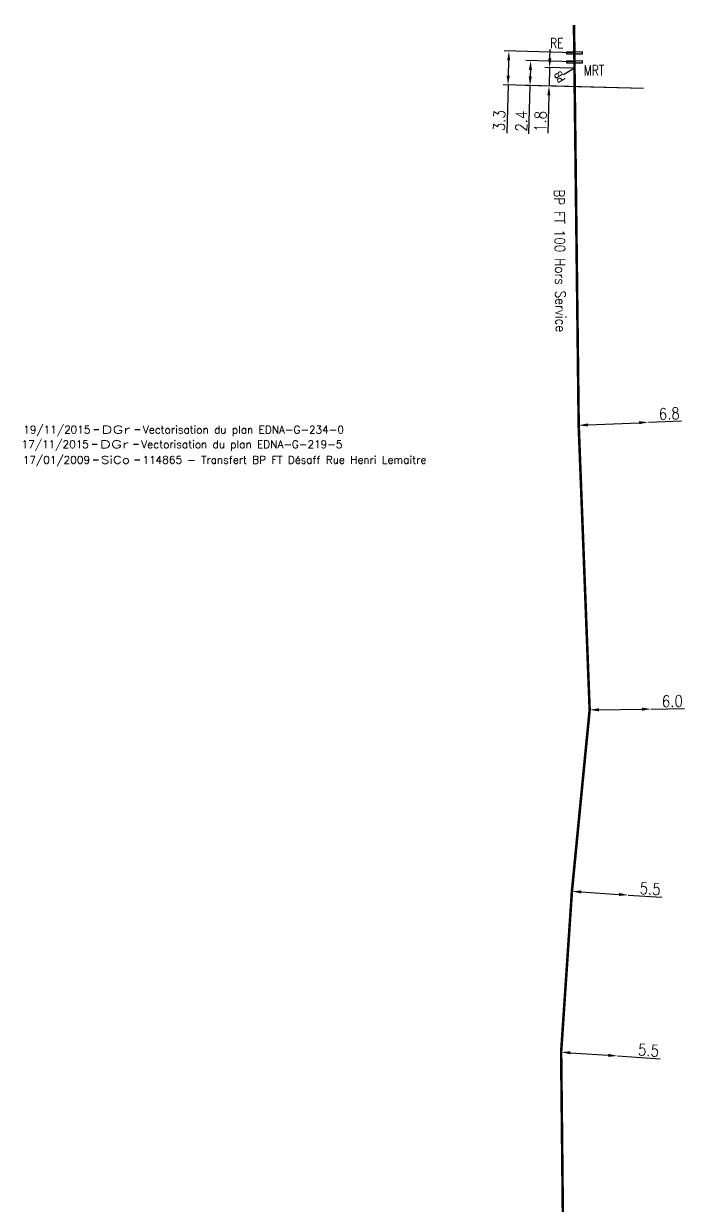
# Model space of a CAD drawing. Header units: millimetres. Extents: x 184000 to 185000, y 128000 to 129000.
# Drawn here: x 184898.1 to 184962.5, y 128188.3 to 128303.6 of the extents above; entities that cross this region are included whole.
import ezdxf
from ezdxf.enums import TextEntityAlignment as Align

# ---------------------------------------------------------------- set-up
doc = ezdxf.new("R2010")
doc.units = ezdxf.units.MM
doc.header["$PDMODE"] = 34
doc.layers.get('0').update_dxf_attribs({"linetype": 'CONTINUOUS'})
doc.layers.get('DEFPOINTS').update_dxf_attribs({"linetype": 'CONTINUOUS'})
doc.layers.add('L_908', color=5, linetype='CONTINUOUS')
doc.layers.add('L_910', color=7, linetype='CONTINUOUS', plot=False)
doc.styles.add('G_ROMANS', font='ROMANS.SHX', dxfattribs={"width": 0.75})
doc.styles.get("Standard").update_dxf_attribs({"font": 'romans.shx', "width": 0.85})
doc.linetypes.add('BP_HS', pattern='A,2,-1,["G",Standard,S=0.85,R=0,X=-0.27,Y=-0.4],-1', length=4)
doc.dimstyles.get("Standard").update_dxf_attribs({"dimtxt": 1.5, "dimasz": 1.2, "dimexe": 0.625, "dimexo": 0.625, "dimgap": 0.25, "dimtad": 1, "dimdec": 1, "dimzin": 0, "dimdsep": 46, "dimtxsty": 'Standard', "dimcen": -0.5, "dimadec": 0, "dimazin": 0, "dimtfac": 1, "dimtdec": 1, "dimtmove": 0, "dimatfit": 3, "dimfxl": 0, "dimtolj": 1, "dimtzin": 0, "dimarcsym": 0})

# ---------------------------------------------------------------- blocks, each defined once
blk = doc.blocks.new('L_340_13')
at = {"color": 0, "linetype": 'Continuous', "flags": 128}
blk.add_lwpolyline([(0, 0), (0, 1.25)], dxfattribs=at)
at = {"color": 0, "linetype": 'Continuous', "style": 'G_ROMANS', "width": 0.75}
blk.add_text('PB', height=0.75, dxfattribs=at).set_placement((0, 1.66), align=Align.MIDDLE)
at = {"color": 0, "linetype": 'Continuous', "width": 0.75, "flags": 3}
for tag, p in [('DEF_LEG', (0, -10)), ('DEF_COUP', (0, -12.5)), ('DEF_TYPE', (0, -15))]:
    blk.add_attdef(tag, text='', height=1.2, dxfattribs=at).set_placement(p, align=Align.MIDDLE)
blk = doc.blocks.new('GIS_MODF')
at = {"color": 0, "linetype": 'Continuous', "flags": 128}
for points in [[(-2.26, -0.01), (-1.76, -0.01)], [(1.76, -0.01), (2.26, -0.01)]]:
    blk.add_lwpolyline(points, dxfattribs=at)
at = {"color": 0, "linetype": 'Continuous'}
blk.add_attdef('DATE', text='', height=0.75, dxfattribs=at).set_placement((-2.58, -0.39), align=Align.RIGHT)
at = {"color": 0, "linetype": 'Continuous', "width": 3.590909}
blk.add_attdef('USER', text='', height=0.75, dxfattribs=at).set_placement((-1.52, -0.39), (1.31, -0.39), align=Align.FIT)
at = {"color": 0, "linetype": 'Continuous'}
blk.add_attdef('DESC', (2.53, -0.39), '', height=0.75, dxfattribs=at)
blk = doc.blocks.new('*D10')
at = {"layer": 'DEFPOINTS', "color": 0, "linetype": 'Continuous', "transparency": 16777216}
for p in [(184951.54, 128218.95), (184957.03, 128218.59), (184957.03, 128218.59)]:
    blk.add_point(p, dxfattribs=at)
at = {"layer": 'L_908', "color": 0, "linetype": 'Continuous', "lineweight": -2, "transparency": 16777216}
for p, q in [((184952.44, 128218.89), (184956.13, 128218.65)), ((184957.03, 128218.59), (184960.3, 128218.38))]:
    blk.add_line(p, q, dxfattribs=at)
at = {"layer": 'L_908', "color": 0, "linetype": 'Continuous', "transparency": 16777216}
for points in [[(184952.45, 128219.04), (184952.43, 128218.74), (184951.54, 128218.95)], [(184956.14, 128218.8), (184956.13, 128218.5), (184957.03, 128218.59)]]:
    blk.add_solid(points, dxfattribs=at)
at = {"layer": 'L_908', "color": 0, "linetype": 'Continuous', "transparency": 16777216, "insert": (184959.17, 128219.2), "char_height": 1.125, "attachment_point": 5, "rotation": 356.2475}
blk.add_mtext('\\A1;5.5', dxfattribs=at)
blk = doc.blocks.new('*D13')
at = {"layer": 'DEFPOINTS', "color": 0, "linetype": 'Continuous', "transparency": 16777216}
for p in [(184953.27, 128236.65), (184959.27, 128236.73), (184959.27, 128236.73)]:
    blk.add_point(p, dxfattribs=at)
at = {"layer": 'L_908', "color": 0, "linetype": 'Continuous', "lineweight": -2, "transparency": 16777216}
for p, q in [((184954.17, 128236.66), (184958.37, 128236.72)), ((184959.27, 128236.73), (184962.5, 128236.77))]:
    blk.add_line(p, q, dxfattribs=at)
at = {"layer": 'L_908', "color": 0, "linetype": 'Continuous', "transparency": 16777216}
for points in [[(184954.17, 128236.81), (184954.17, 128236.51), (184953.27, 128236.65)], [(184958.37, 128236.87), (184958.37, 128236.57), (184959.27, 128236.73)]]:
    blk.add_solid(points, dxfattribs=at)
at = {"layer": 'L_908', "color": 0, "linetype": 'Continuous', "transparency": 16777216, "insert": (184961.33, 128237.5), "char_height": 1.125, "attachment_point": 5, "rotation": 0.7096}
blk.add_mtext('\\A1;6.0', dxfattribs=at)
blk = doc.blocks.new('*D14')
at = {"layer": 'DEFPOINTS', "color": 0, "linetype": 'Continuous', "transparency": 16777216}
for p in [(184952.2, 128264.4), (184958.99, 128264.7), (184958.99, 128264.7)]:
    blk.add_point(p, dxfattribs=at)
at = {"layer": 'L_908', "color": 0, "linetype": 'Continuous', "lineweight": -2, "transparency": 16777216}
for p, q in [((184953.1, 128264.44), (184958.1, 128264.66)), ((184958.99, 128264.7), (184962.22, 128264.84))]:
    blk.add_line(p, q, dxfattribs=at)
at = {"layer": 'L_908', "color": 0, "linetype": 'Continuous', "transparency": 16777216}
for points in [[(184953.09, 128264.59), (184953.11, 128264.29), (184952.2, 128264.4)], [(184958.09, 128264.81), (184958.1, 128264.51), (184958.99, 128264.7)]]:
    blk.add_solid(points, dxfattribs=at)
at = {"layer": 'L_908', "color": 0, "linetype": 'Continuous', "transparency": 16777216, "insert": (184961.03, 128265.54), "char_height": 1.125, "attachment_point": 5, "rotation": 2.551}
blk.add_mtext('\\A1;6.8', dxfattribs=at)
blk = doc.blocks.new('*D15')
at = {"layer": 'DEFPOINTS', "color": 0, "linetype": 'Continuous', "transparency": 16777216}
for p in [(184951.79, 128299.22), (184949.31, 128297.49), (184958.51, 128297.24)]:
    blk.add_point(p, dxfattribs=at)
at = {"layer": 'L_908', "color": 0, "linetype": 'Continuous', "lineweight": -2, "transparency": 16777216}
for p, q in [((184949.39, 128300.19), (184949.41, 128301.09)), ((184951.79, 128299.22), (184948.89, 128299.3)), ((184949.36, 128299.29), (184949.31, 128297.49)), ((184958.51, 128297.24), (184948.85, 128297.5)), ((184949.29, 128296.59), (184949.19, 128292.9))]:
    blk.add_line(p, q, dxfattribs=at)
at = {"layer": 'L_908', "color": 0, "linetype": 'Continuous', "transparency": 16777216}
for points in [[(184949.24, 128300.19), (184949.54, 128300.18), (184949.36, 128299.29)], [(184949.14, 128296.59), (184949.44, 128296.58), (184949.31, 128297.49)]]:
    blk.add_solid(points, dxfattribs=at)
at = {"layer": 'L_908', "color": 0, "linetype": 'Continuous', "transparency": 16777216, "insert": (184948.47, 128294.04), "char_height": 1.125, "attachment_point": 5, "rotation": 88.4321}
blk.add_mtext('\\A1;1.8', dxfattribs=at)
blk = doc.blocks.new('*D16')
at = {"layer": 'DEFPOINTS', "color": 0, "linetype": 'Continuous', "transparency": 16777216}
for p in [(184951.79, 128299.85), (184947.45, 128297.54), (184958.51, 128297.24)]:
    blk.add_point(p, dxfattribs=at)
at = {"layer": 'L_908', "color": 0, "linetype": 'Continuous', "lineweight": -2, "transparency": 16777216}
for p, q in [((184951.79, 128299.85), (184947.05, 128299.98)), ((184947.49, 128299.06), (184947.48, 128298.44)), ((184958.51, 128297.24), (184946.98, 128297.55)), ((184947.45, 128297.54), (184947.32, 128292.84))]:
    blk.add_line(p, q, dxfattribs=at)
at = {"layer": 'L_908', "color": 0, "linetype": 'Continuous', "transparency": 16777216}
for points in [[(184947.34, 128299.07), (184947.64, 128299.06), (184947.52, 128299.96)], [(184947.33, 128298.44), (184947.63, 128298.43), (184947.45, 128297.54)]]:
    blk.add_solid(points, dxfattribs=at)
at = {"layer": 'L_908', "color": 0, "linetype": 'Continuous', "transparency": 16777216, "insert": (184946.61, 128294.07), "char_height": 1.125, "attachment_point": 5, "rotation": 88.4321}
blk.add_mtext('\\A1;2.4', dxfattribs=at)
blk = doc.blocks.new('*D17')
at = {"layer": 'DEFPOINTS', "color": 0, "linetype": 'Continuous', "transparency": 16777216}
for p in [(184951.78, 128300.72), (184945.31, 128297.6), (184958.51, 128297.24)]:
    blk.add_point(p, dxfattribs=at)
at = {"layer": 'L_908', "color": 0, "linetype": 'Continuous', "lineweight": -2, "transparency": 16777216}
for p, q in [((184951.78, 128300.72), (184944.93, 128300.91)), ((184945.37, 128300), (184945.33, 128298.5)), ((184958.51, 128297.24), (184944.84, 128297.61)), ((184945.31, 128297.6), (184945.18, 128292.91))]:
    blk.add_line(p, q, dxfattribs=at)
at = {"layer": 'L_908', "color": 0, "linetype": 'Continuous', "transparency": 16777216}
for points in [[(184945.22, 128300), (184945.52, 128299.99), (184945.4, 128300.9)], [(184945.18, 128298.5), (184945.48, 128298.49), (184945.31, 128297.6)]]:
    blk.add_solid(points, dxfattribs=at)
at = {"layer": 'L_908', "color": 0, "linetype": 'Continuous', "transparency": 16777216, "insert": (184944.46, 128294.12), "char_height": 1.125, "attachment_point": 5, "rotation": 88.4321}
blk.add_mtext('\\A1;3.3', dxfattribs=at)
blk = doc.blocks.new('*D57')
at = {"layer": 'DEFPOINTS', "color": 0, "linetype": 'Continuous', "transparency": 16777216}
for p in [(184950.49, 128203.27), (184955.98, 128202.9), (184955.98, 128202.9)]:
    blk.add_point(p, dxfattribs=at)
at = {"layer": 'L_908', "color": 0, "linetype": 'Continuous', "lineweight": -2, "transparency": 16777216}
for p, q in [((184951.39, 128203.21), (184955.08, 128202.96)), ((184955.98, 128202.9), (184960.15, 128202.62))]:
    blk.add_line(p, q, dxfattribs=at)
at = {"layer": 'L_908', "color": 0, "linetype": 'Continuous', "transparency": 16777216}
for points in [[(184951.4, 128203.36), (184951.38, 128203.06), (184950.49, 128203.27)], [(184955.09, 128203.11), (184955.07, 128202.81), (184955.98, 128202.9)]]:
    blk.add_solid(points, dxfattribs=at)
at = {"layer": 'L_908', "color": 0, "linetype": 'Continuous', "transparency": 16777216, "insert": (184959.01, 128203.45), "char_height": 1.125, "attachment_point": 5, "rotation": 356.1683}
blk.add_mtext('\\A1;5.5', dxfattribs=at)
blk = doc.blocks.new('L_340_17')
at = {"linetype": 'Continuous'}
blk.add_hatch(color=0, dxfattribs=at).paths.add_polyline_path([(0.125, 0.75), (-0.125, 0.75), (-0.125, -0.75), (0.125, -0.75)])
at = {"color": 0, "linetype": 'Continuous'}
blk.add_lwpolyline([(-0.125, 0.75), (0.125, 0.75), (0.125, -0.75), (-0.125, -0.75)], close=True, dxfattribs=at)
at = {"color": 0, "linetype": 'Continuous', "width": 0.75}
for tag, height, flags, p in [('MRT', 1, 8, (0, 2.5)), ('DEF_LEG', 1.2, 3, (0, -5)), ('DEF_COUP', 1.2, 3, (0, -7.5)), ('DEF_TYPE', 1.2, 3, (0, -10))]:
    blk.add_attdef(tag, text='', height=height, dxfattribs=dict(at, flags=flags)).set_placement(p, align=Align.MIDDLE)
blk = doc.blocks.new('L_340_20')
at = {"linetype": 'Continuous'}
blk.add_hatch(color=0, dxfattribs=at).paths.add_polyline_path([(0.12, 0.75), (-0.12, 0.75), (-0.12, -0.75), (0.12, -0.75)])
at = {"color": 0, "linetype": 'Continuous'}
blk.add_lwpolyline([(-0.12, 0.75), (0.12, 0.75), (0.12, -0.75), (-0.12, -0.75)], close=True, dxfattribs=at)
at = {"color": 0, "linetype": 'Continuous', "width": 0.75}
for tag, height, flags, p in [('RE', 1, 8, (0, 2.19)), ('DEF_LEG', 1.2, 3, (0, -5)), ('DEF_COUP', 1.2, 3, (0, -7.5)), ('DEF_TYPE', 1.2, 3, (0, -10))]:
    blk.add_attdef(tag, text='', height=height, dxfattribs=dict(at, flags=flags)).set_placement(p, align=Align.MIDDLE)

msp = doc.modelspace()

# ---------------------------------------------------------------- linework, layer by layer
at = {"layer": 'L_908', "linetype": 'BP_HS', "const_width": 0.25}
for points in [[(184951.74, 128303.45), (184951.78, 128300.72), (184951.79, 128299.85)], [(184951.08, 128146.95), (184950.49, 128203.27), (184951.54, 128218.95), (184952.69, 128230.74), (184953.27, 128236.65), (184952.2, 128264.4), (184951.79, 128299.22), (184951.79, 128299.85)], [(184951.77, 128300.85), (184951.77, 128300.85)], [(184951.78, 128300.6), (184951.78, 128300.6)], [(184951.78, 128299.97), (184951.78, 128299.97)], [(184951.79, 128299.72), (184951.79, 128299.72)]]:
    msp.add_lwpolyline(points, dxfattribs=at)

# ---------------------------------------------------------------- block references
at = {"layer": 'L_908', "ltscale": 0.5}
ref = msp.add_blockref('L_340_20', (184951.78, 128300.72), dxfattribs=dict(at, rotation=90.67121279760345))
ref.add_attrib('RE', 'RE', dxfattribs={"layer": '0', "color": 0, "linetype": 'Continuous', "height": 1, "width": 0.75}).set_placement((184950.07, 128301.67), align=Align.MIDDLE)
ref = msp.add_blockref('L_340_17', (184951.79, 128299.85), dxfattribs=dict(at, rotation=90.67121279748835))
ref.add_attrib('MRT', 'MRT', dxfattribs={"layer": '0', "color": 0, "linetype": 'Continuous', "height": 1, "width": 0.75}).set_placement((184953.69, 128299.03), align=Align.MIDDLE)
at = {"layer": 'L_908', "rotation": 120.602781822268}
msp.add_blockref('L_340_13', (184951.79, 128299.22), dxfattribs=at)
at = {"layer": 'L_910'}
ref = msp.add_blockref('GIS_MODF', (184907.18, 128264), dxfattribs=at)
ref.add_attrib('DATE', '19/11/2015', dxfattribs={"layer": '0', "color": 0, "linetype": 'Continuous', "height": 0.75}).set_placement((184904.6, 128263.61), align=Align.RIGHT)
ref.add_attrib('USER', 'DGr', dxfattribs={"layer": '0', "color": 0, "linetype": 'Continuous', "height": 0.75, "width": 1.462963}).set_placement((184905.67, 128263.61), (184908.49, 128263.61), align=Align.FIT)
ref.add_attrib('DESC', 'Vectorisation du plan EDNA-G-234-0', (184909.71, 128263.61), dxfattribs={"layer": '0', "color": 0, "linetype": 'Continuous', "height": 0.75})
ref = msp.add_blockref('GIS_MODF', (184907.03, 128262.57), dxfattribs=at)
ref.add_attrib('DATE', '17/11/2015', dxfattribs={"layer": '0', "color": 0, "linetype": 'Continuous', "height": 0.75}).set_placement((184904.45, 128262.18), align=Align.RIGHT)
ref.add_attrib('USER', 'DGr', dxfattribs={"layer": '0', "color": 0, "linetype": 'Continuous', "height": 0.75, "width": 1.462963}).set_placement((184905.52, 128262.18), (184908.34, 128262.18), align=Align.FIT)
ref.add_attrib('DESC', 'Vectorisation du plan EDNA-G-219-5', (184909.56, 128262.18), dxfattribs={"layer": '0', "color": 0, "linetype": 'Continuous', "height": 0.75})
ref = msp.add_blockref('GIS_MODF', (184907.14, 128261.04), dxfattribs=at)
ref.add_attrib('DATE', '17/01/2009', dxfattribs={"layer": '0', "color": 0, "linetype": 'Continuous', "height": 0.75}).set_placement((184904.56, 128260.66), align=Align.RIGHT)
ref.add_attrib('USER', 'SiCo', dxfattribs={"layer": '0', "color": 0, "linetype": 'Continuous', "height": 0.75, "width": 1.215385}).set_placement((184905.62, 128260.66), (184908.45, 128260.66), align=Align.FIT)
ref.add_attrib('DESC', '114865 - Transfert BP FT Désaff Rue Henri Lemaitre', (184909.67, 128260.66), dxfattribs={"layer": '0', "color": 0, "linetype": 'Continuous', "height": 0.75})

# ---------------------------------------------------------------- texts
at = {"layer": 'L_908', "linetype": 'Continuous', "width": 0.85}
msp.add_text('BP FT 100 Hors Service', height=1, rotation=270.6712, dxfattribs=at).set_placement((184949.8, 128287.4))

# ---------------------------------------------------------------- dimensions: what is measured, and where the dimension line sits
at = {"layer": 'L_908', "linetype": 'Continuous'}
for base, p1, p2, angle, override, picture, middle in [((184949.31, 128297.49), (184951.79, 128299.22), (184958.51, 128297.24), 88.4321, {"dimscale": 0.75, "dimexo": 0}, '*D15', (184949.22, 128294.02)), ((184945.31, 128297.6), (184951.78, 128300.72), (184958.51, 128297.24), 88.4321, {"dimscale": 0.75, "dimexo": 0}, '*D17', (184945.21, 128294.1)), ((184947.45, 128297.54), (184951.79, 128299.85), (184958.51, 128297.24), 88.4321, {"dimscale": 0.75, "dimexo": 0}, '*D16', (184947.36, 128294.05)), ((184958.99, 128264.7), (184952.2, 128264.4), (184958.99, 128264.7), 182.551, {"dimscale": 0.75}, '*D14', (184961.06, 128264.79)), ((184959.27, 128236.73), (184953.27, 128236.65), (184959.27, 128236.73), 180.7096, {"dimscale": 0.75}, '*D13', (184961.34, 128236.75)), ((184957.03, 128218.59), (184951.54, 128218.95), (184957.03, 128218.59), 176.2475, {"dimscale": 0.75}, '*D10', (184959.12, 128218.46)), ((184955.98, 128202.9), (184950.49, 128203.27), (184955.98, 128202.9), 176.1683, {"dimscale": 0.75}, '*D57', (184958.96, 128202.7))]:
    dim = msp.add_linear_dim(base=base, p1=p1, p2=p2, angle=angle, dimstyle='Standard', override=override, dxfattribs=at)
    dim.commit()
    dim.dimension.update_dxf_attribs({"geometry": picture, "text_midpoint": middle, "dimtype": 160})

doc.saveas('drawing.dxf')
